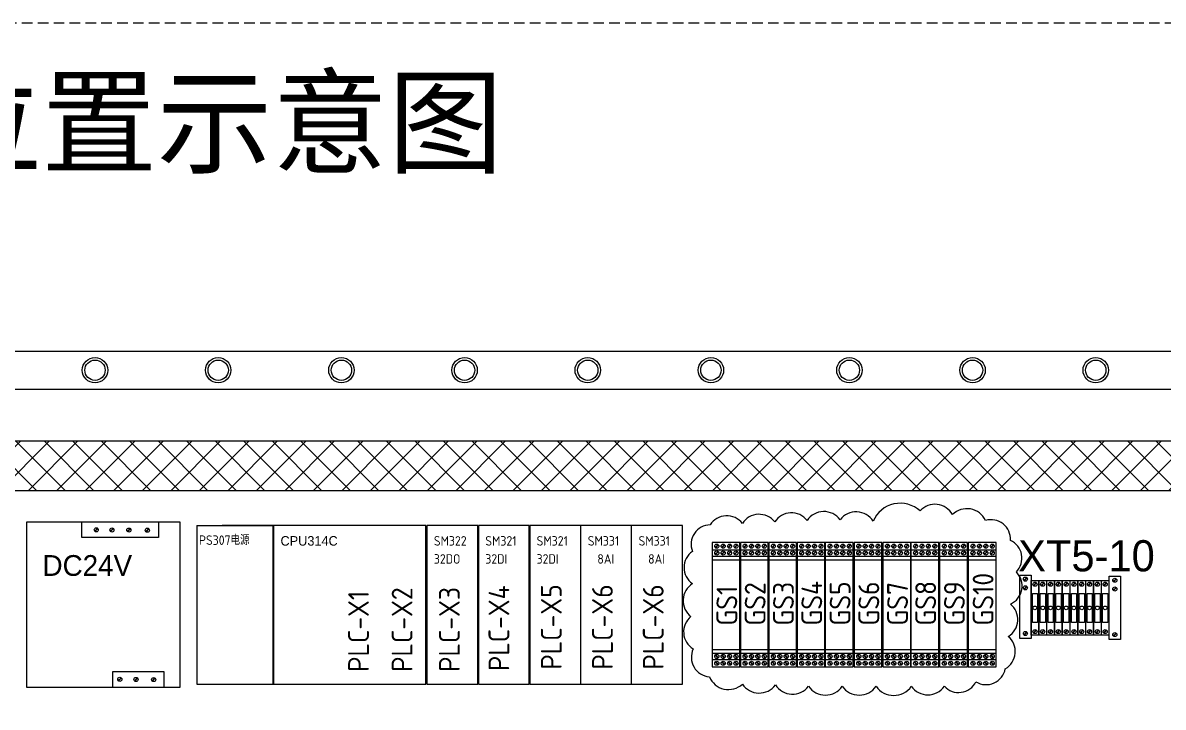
# Model space of a CAD drawing. Header units: millimetres. Extents: x 32626 to 72822, y 60047 to 123188.
# Drawn here: x 38764 to 39302, y 65196 to 65520 of the extents above; entities that cross this region are included whole.
import ezdxf

# ---------------------------------------------------------------- set-up
doc = ezdxf.new("R2010")
doc.units = ezdxf.units.MM
doc.header["$LTSCALE"] = 10
doc.linetypes.add('DASHED', pattern=[0.75, 0.5, -0.25])
doc.layers.get('0').update_dxf_attribs({"lineweight": 18})
doc.layers.add('1轮廓实线层', color=7, linetype='Continuous', lineweight=18)
doc.layers.add('6文字层', color=3, linetype='Continuous', lineweight=18)
doc.styles.add('FS', font='')
doc.styles.get("Standard").update_dxf_attribs({"font": 'isocp.shx', "width": 0.707, "bigfont": 'hztxt.shx'})
doc.styles.add('样式 1', font='SIMYOU.TTF', dxfattribs={"width": 0.75})
doc.styles.get('FS').set_extended_font_data('宋体')

msp = doc.modelspace()

# ---------------------------------------------------------------- hatches: boundary and pattern name
at = {"layer": '1轮廓实线层'}
h = msp.add_hatch(dxfattribs=at)
h.set_pattern_fill('ANSI37', color=256, scale=3, style=0)
h.set_pattern_definition([(45, (7301.284, -2091.581), (-6.7351921, 6.7351921), []), (135, (7301.284, -2091.581), (-6.7351921, -6.7351921), [])])
h.paths.add_polyline_path([(38725.51, 64927.13), (38725.51, 65322.25), (39458.98, 65322.25), (39458.98, 64927.13)])
h.paths.add_polyline_path([(38748.93, 65298.85), (39435.56, 65298.85), (39435.56, 65190.85), (38748.93, 65190.85)], flags=16)
h.paths.add_polyline_path([(38748.91, 65166.85), (39435.58, 65166.85), (39435.58, 65076.85), (38748.91, 65076.85)], flags=16)
h.paths.add_polyline_path([(38748.91, 65052.85), (39435.58, 65052.85), (39435.58, 64951.12), (38748.91, 64951.12)], flags=16)

# ---------------------------------------------------------------- linework, layer by layer
for p, q in [((38678.25, 65364.69), (39506.25, 65364.69)), ((38696.25, 65346.69), (39488.25, 65346.69)), ((38725.51, 65322.25), (39458.98, 65322.25)), ((38748.93, 65298.85), (39435.56, 65298.85)), ((38837.95, 65283.85), (38765.35, 65283.85)), ((38765.35, 65283.85), (38765.35, 65205.85)), ((38797.49, 65279.61), (38798.87, 65280.99)), ((38797.61, 65279.49), (38798.99, 65280.86)), ((38804.88, 65279.55), (38806.26, 65280.93)), ((38805, 65279.43), (38806.38, 65280.8)), ((38812.9, 65279.49), (38814.28, 65280.86)), ((38813.02, 65279.36), (38814.4, 65280.74)), ((38821.62, 65279.42), (38823, 65280.8)), ((38821.74, 65279.3), (38823.12, 65280.68)), ((38837.95, 65205.85), (38837.95, 65283.85)), ((38845.74, 65282.35), (38845.74, 65207.35)), ((38845.74, 65282.35), (38881.74, 65282.35)), ((38881.74, 65282.35), (38857.74, 65282.35)), ((38881.74, 65207.35), (38881.74, 65282.35)), ((38954.02, 65282.35), (38882.02, 65282.35)), ((38882.02, 65282.35), (38882.02, 65207.35)), ((38954.02, 65207.35), (38954.02, 65282.35)), ((38978.47, 65282.35), (38954.47, 65282.35)), ((38954.47, 65282.35), (38954.47, 65207.35)), ((38978.47, 65207.35), (38978.47, 65282.35)), ((39002.8, 65282.35), (38978.8, 65282.35)), ((38978.8, 65282.35), (38978.8, 65207.35)), ((39002.8, 65207.35), (39002.8, 65282.35)), ((39027.02, 65282.35), (39003.02, 65282.35)), ((39003.02, 65282.35), (39003.02, 65207.35)), ((39027.02, 65282.35), (39027.02, 65207.35)), ((39027.19, 65207.35), (39027.19, 65282.35)), ((39051.19, 65282.35), (39027.19, 65282.35)), ((39051.19, 65207.35), (39051.19, 65282.35)), ((39051.19, 65207.35), (39051.19, 65282.35)), ((39075.19, 65282.35), (39051.19, 65282.35)), ((39075.19, 65207.35), (39075.19, 65282.35)), ((38808.61, 65208.94), (38809.98, 65210.32)), ((38808.73, 65208.82), (38810.11, 65210.2)), ((38816.28, 65208.88), (38817.66, 65210.26)), ((38816.4, 65208.76), (38817.78, 65210.14)), ((38824.6, 65208.82), (38825.98, 65210.2)), ((38824.72, 65208.7), (38826.1, 65210.08)), ((38765.35, 65205.85), (38837.95, 65205.85)), ((38845.74, 65207.35), (38881.74, 65207.35)), ((38857.74, 65207.35), (38881.74, 65207.35)), ((38882.02, 65207.35), (38954.02, 65207.35)), ((38954.47, 65207.35), (38978.47, 65207.35)), ((38978.8, 65207.35), (39002.8, 65207.35)), ((39003.02, 65207.35), (39027.02, 65207.35)), ((39027.19, 65207.35), (39051.19, 65207.35)), ((39051.19, 65207.35), (39075.19, 65207.35))]:
    msp.add_line(p, q, dxfattribs=at)
at = {"layer": '1轮廓实线层', "lineweight": 13}
for p, q in [((39102.37, 65274.25), (39089.17, 65274.25)), ((39089.17, 65274.25), (39089.17, 65215.45)), ((39090.65, 65271.89), (39092.03, 65273.27)), ((39090.77, 65271.77), (39092.15, 65273.15)), ((39093.67, 65271.89), (39095.05, 65273.27)), ((39093.79, 65271.77), (39095.17, 65273.15)), ((39096.7, 65271.89), (39098.07, 65273.27)), ((39096.82, 65271.77), (39098.2, 65273.15)), ((39099.72, 65271.89), (39101.1, 65273.27)), ((39099.84, 65271.77), (39101.22, 65273.15)), ((39102.37, 65215.45), (39102.37, 65274.25)), ((39115.75, 65274.25), (39102.55, 65274.25)), ((39102.55, 65274.25), (39102.55, 65215.45)), ((39104.03, 65271.89), (39105.41, 65273.27)), ((39104.15, 65271.77), (39105.53, 65273.15)), ((39107.05, 65271.89), (39108.43, 65273.27)), ((39107.18, 65271.77), (39108.55, 65273.15)), ((39110.08, 65271.89), (39111.46, 65273.27)), ((39110.2, 65271.77), (39111.58, 65273.15)), ((39113.1, 65271.89), (39114.48, 65273.27)), ((39113.22, 65271.77), (39114.6, 65273.15)), ((39115.75, 65215.45), (39115.75, 65274.25)), ((39129.13, 65274.25), (39115.93, 65274.25)), ((39115.93, 65274.25), (39115.93, 65215.45)), ((39117.41, 65271.89), (39118.79, 65273.27)), ((39117.53, 65271.77), (39118.91, 65273.15)), ((39120.44, 65271.89), (39121.81, 65273.27)), ((39120.56, 65271.77), (39121.94, 65273.15)), ((39123.46, 65271.89), (39124.84, 65273.27)), ((39123.58, 65271.77), (39124.96, 65273.15)), ((39126.48, 65271.89), (39127.86, 65273.27)), ((39126.6, 65271.77), (39127.98, 65273.15)), ((39129.13, 65215.45), (39129.13, 65274.25)), ((39142.51, 65274.25), (39129.31, 65274.25)), ((39129.31, 65274.25), (39129.31, 65215.45)), ((39130.8, 65271.89), (39132.17, 65273.27)), ((39130.92, 65271.77), (39132.29, 65273.15)), ((39133.82, 65271.89), (39135.2, 65273.27)), ((39133.94, 65271.77), (39135.32, 65273.15)), ((39136.84, 65271.89), (39138.22, 65273.27)), ((39136.96, 65271.77), (39138.34, 65273.15)), ((39139.86, 65271.89), (39141.24, 65273.27)), ((39139.98, 65271.77), (39141.36, 65273.15)), ((39142.51, 65215.45), (39142.51, 65274.25)), ((39155.89, 65274.25), (39142.69, 65274.25)), ((39142.69, 65274.25), (39142.69, 65215.45)), ((39144.18, 65271.89), (39145.56, 65273.27)), ((39144.3, 65271.77), (39145.68, 65273.15)), ((39147.2, 65271.89), (39148.58, 65273.27)), ((39147.32, 65271.77), (39148.7, 65273.15)), ((39150.22, 65271.89), (39151.6, 65273.27)), ((39150.34, 65271.77), (39151.72, 65273.15)), ((39153.24, 65271.89), (39154.62, 65273.27)), ((39153.36, 65271.77), (39154.74, 65273.15)), ((39155.89, 65215.45), (39155.89, 65274.25)), ((39169.46, 65274.25), (39156.26, 65274.25)), ((39156.26, 65274.25), (39156.26, 65215.45)), ((39157.74, 65271.89), (39159.12, 65273.27)), ((39157.86, 65271.77), (39159.24, 65273.15)), ((39160.76, 65271.89), (39162.14, 65273.27)), ((39160.88, 65271.77), (39162.26, 65273.15)), ((39163.78, 65271.89), (39165.16, 65273.27)), ((39163.9, 65271.77), (39165.28, 65273.15)), ((39166.81, 65271.89), (39168.19, 65273.27)), ((39166.93, 65271.77), (39168.31, 65273.15)), ((39169.46, 65215.45), (39169.46, 65274.25)), ((39183.02, 65274.25), (39169.82, 65274.25)), ((39169.82, 65274.25), (39169.82, 65215.45)), ((39171.3, 65271.89), (39172.68, 65273.27)), ((39171.42, 65271.77), (39172.8, 65273.15)), ((39174.32, 65271.89), (39175.7, 65273.27)), ((39174.45, 65271.77), (39175.82, 65273.15)), ((39177.35, 65271.89), (39178.73, 65273.27)), ((39177.47, 65271.77), (39178.85, 65273.15)), ((39180.37, 65271.89), (39181.75, 65273.27)), ((39180.49, 65271.77), (39181.87, 65273.15)), ((39183.02, 65215.45), (39183.02, 65274.25)), ((39196.32, 65274.25), (39183.12, 65274.25)), ((39183.12, 65274.25), (39183.12, 65215.45)), ((39184.61, 65271.89), (39185.99, 65273.27)), ((39184.73, 65271.77), (39186.11, 65273.15)), ((39187.63, 65271.89), (39189.01, 65273.27)), ((39187.75, 65271.77), (39189.13, 65273.15)), ((39190.65, 65271.89), (39192.03, 65273.27)), ((39190.77, 65271.77), (39192.15, 65273.15)), ((39193.67, 65271.89), (39195.05, 65273.27)), ((39193.8, 65271.77), (39195.17, 65273.15)), ((39196.32, 65215.45), (39196.32, 65274.25)), ((39209.89, 65274.25), (39196.69, 65274.25)), ((39196.69, 65274.25), (39196.69, 65215.45)), ((39198.17, 65271.89), (39199.55, 65273.27)), ((39198.29, 65271.77), (39199.67, 65273.15)), ((39201.19, 65271.89), (39202.57, 65273.27)), ((39201.31, 65271.77), (39202.69, 65273.15)), ((39204.22, 65271.89), (39205.59, 65273.27)), ((39204.34, 65271.77), (39205.71, 65273.15)), ((39207.24, 65271.89), (39208.62, 65273.27)), ((39207.36, 65271.77), (39208.74, 65273.15)), ((39209.89, 65215.45), (39209.89, 65274.25)), ((39223.45, 65274.25), (39210.25, 65274.25)), ((39210.25, 65274.25), (39210.25, 65215.45)), ((39211.73, 65271.89), (39213.11, 65273.27)), ((39211.85, 65271.77), (39213.23, 65273.15)), ((39214.76, 65271.89), (39216.13, 65273.27)), ((39214.88, 65271.77), (39216.26, 65273.15)), ((39217.78, 65271.89), (39219.16, 65273.27)), ((39217.9, 65271.77), (39219.28, 65273.15)), ((39220.8, 65271.89), (39222.18, 65273.27)), ((39220.92, 65271.77), (39222.3, 65273.15)), ((39223.45, 65215.45), (39223.45, 65274.25)), ((39089.17, 65270.75), (39102.37, 65270.75)), ((39089.17, 65267.79), (39102.37, 65267.79)), ((39090.65, 65268.67), (39092.03, 65270.05)), ((39090.77, 65268.55), (39092.15, 65269.93)), ((39093.67, 65268.67), (39095.05, 65270.05)), ((39093.79, 65268.55), (39095.17, 65269.93)), ((39096.7, 65268.67), (39098.07, 65270.05)), ((39096.82, 65268.55), (39098.2, 65269.93)), ((39099.72, 65268.67), (39101.1, 65270.05)), ((39099.84, 65268.55), (39101.22, 65269.93)), ((39102.55, 65270.75), (39115.75, 65270.75)), ((39102.55, 65267.79), (39115.75, 65267.79)), ((39104.03, 65268.67), (39105.41, 65270.05)), ((39104.15, 65268.55), (39105.53, 65269.93)), ((39107.05, 65268.67), (39108.43, 65270.05)), ((39107.18, 65268.55), (39108.55, 65269.93)), ((39110.08, 65268.67), (39111.46, 65270.05)), ((39110.2, 65268.55), (39111.58, 65269.93)), ((39113.1, 65268.67), (39114.48, 65270.05)), ((39113.22, 65268.55), (39114.6, 65269.93)), ((39115.93, 65270.75), (39129.13, 65270.75)), ((39115.93, 65267.79), (39129.13, 65267.79)), ((39117.41, 65268.67), (39118.79, 65270.05)), ((39117.53, 65268.55), (39118.91, 65269.93)), ((39120.44, 65268.67), (39121.81, 65270.05)), ((39120.56, 65268.55), (39121.94, 65269.93)), ((39123.46, 65268.67), (39124.84, 65270.05)), ((39123.58, 65268.55), (39124.96, 65269.93)), ((39126.48, 65268.67), (39127.86, 65270.05)), ((39126.6, 65268.55), (39127.98, 65269.93)), ((39129.31, 65270.75), (39142.51, 65270.75)), ((39129.31, 65267.79), (39142.51, 65267.79)), ((39130.8, 65268.67), (39132.17, 65270.05)), ((39130.92, 65268.55), (39132.29, 65269.93)), ((39133.82, 65268.67), (39135.2, 65270.05)), ((39133.94, 65268.55), (39135.32, 65269.93)), ((39136.84, 65268.67), (39138.22, 65270.05)), ((39136.96, 65268.55), (39138.34, 65269.93)), ((39139.86, 65268.67), (39141.24, 65270.05)), ((39139.98, 65268.55), (39141.36, 65269.93)), ((39142.69, 65270.75), (39155.89, 65270.75)), ((39142.69, 65267.79), (39155.89, 65267.79)), ((39144.18, 65268.67), (39145.56, 65270.05)), ((39144.3, 65268.55), (39145.68, 65269.93)), ((39147.2, 65268.67), (39148.58, 65270.05)), ((39147.32, 65268.55), (39148.7, 65269.93)), ((39150.22, 65268.67), (39151.6, 65270.05)), ((39150.34, 65268.55), (39151.72, 65269.93)), ((39153.24, 65268.67), (39154.62, 65270.05)), ((39153.36, 65268.55), (39154.74, 65269.93)), ((39156.26, 65270.75), (39169.46, 65270.75)), ((39156.26, 65267.79), (39169.46, 65267.79)), ((39157.74, 65268.67), (39159.12, 65270.05)), ((39157.86, 65268.55), (39159.24, 65269.93)), ((39160.76, 65268.67), (39162.14, 65270.05)), ((39160.88, 65268.55), (39162.26, 65269.93)), ((39163.78, 65268.67), (39165.16, 65270.05)), ((39163.9, 65268.55), (39165.28, 65269.93)), ((39166.81, 65268.67), (39168.19, 65270.05)), ((39166.93, 65268.55), (39168.31, 65269.93)), ((39169.82, 65270.75), (39183.02, 65270.75)), ((39169.82, 65267.79), (39183.02, 65267.79)), ((39171.3, 65268.67), (39172.68, 65270.05)), ((39171.42, 65268.55), (39172.8, 65269.93)), ((39174.32, 65268.67), (39175.7, 65270.05)), ((39174.45, 65268.55), (39175.82, 65269.93)), ((39177.35, 65268.67), (39178.73, 65270.05)), ((39177.47, 65268.55), (39178.85, 65269.93)), ((39180.37, 65268.67), (39181.75, 65270.05)), ((39180.49, 65268.55), (39181.87, 65269.93)), ((39183.12, 65270.75), (39196.32, 65270.75)), ((39183.12, 65267.79), (39196.32, 65267.79)), ((39184.61, 65268.67), (39185.99, 65270.05)), ((39184.73, 65268.55), (39186.11, 65269.93)), ((39187.63, 65268.67), (39189.01, 65270.05)), ((39187.75, 65268.55), (39189.13, 65269.93)), ((39190.65, 65268.67), (39192.03, 65270.05)), ((39190.77, 65268.55), (39192.15, 65269.93)), ((39193.67, 65268.67), (39195.05, 65270.05)), ((39193.8, 65268.55), (39195.17, 65269.93)), ((39196.69, 65270.75), (39209.89, 65270.75)), ((39196.69, 65267.79), (39209.89, 65267.79)), ((39198.17, 65268.67), (39199.55, 65270.05)), ((39198.29, 65268.55), (39199.67, 65269.93)), ((39201.19, 65268.67), (39202.57, 65270.05)), ((39201.31, 65268.55), (39202.69, 65269.93)), ((39204.22, 65268.67), (39205.59, 65270.05)), ((39204.34, 65268.55), (39205.71, 65269.93)), ((39207.24, 65268.67), (39208.62, 65270.05)), ((39207.36, 65268.55), (39208.74, 65269.93)), ((39210.25, 65270.75), (39223.45, 65270.75)), ((39210.25, 65267.79), (39223.45, 65267.79)), ((39211.73, 65268.67), (39213.11, 65270.05)), ((39211.85, 65268.55), (39213.23, 65269.93)), ((39214.76, 65268.67), (39216.13, 65270.05)), ((39214.88, 65268.55), (39216.26, 65269.93)), ((39217.78, 65268.67), (39219.16, 65270.05)), ((39217.9, 65268.55), (39219.28, 65269.93)), ((39220.8, 65268.67), (39222.18, 65270.05)), ((39220.92, 65268.55), (39222.3, 65269.93)), ((39089.17, 65266.06), (39102.37, 65266.06)), ((39102.55, 65266.06), (39115.75, 65266.06)), ((39115.93, 65266.06), (39129.13, 65266.06)), ((39129.31, 65266.06), (39142.51, 65266.06)), ((39142.69, 65266.06), (39155.89, 65266.06)), ((39156.26, 65266.06), (39169.46, 65266.06)), ((39169.82, 65266.06), (39183.02, 65266.06)), ((39183.12, 65266.06), (39196.32, 65266.06)), ((39196.69, 65266.06), (39209.89, 65266.06)), ((39210.25, 65266.06), (39223.45, 65266.06)), ((39234.52, 65258.87), (39239.92, 65258.87)), ((39234.52, 65228.87), (39234.52, 65258.87)), ((39236.47, 65256.31), (39237.85, 65257.69)), ((39236.59, 65256.19), (39237.97, 65257.56)), ((39239.92, 65258.87), (39239.92, 65228.87)), ((39276.78, 65258.33), (39282.18, 65258.33)), ((39276.78, 65228.33), (39276.78, 65258.33)), ((39278.73, 65255.77), (39280.11, 65257.15)), ((39278.85, 65255.65), (39280.23, 65257.03)), ((39282.18, 65258.33), (39282.18, 65228.33)), ((39236.47, 65252.18), (39237.85, 65253.56)), ((39236.59, 65252.06), (39237.97, 65253.44)), ((39239.92, 65256.23), (39243.52, 65256.23)), ((39239.92, 65230.43), (39239.92, 65256.23)), ((39240.97, 65253.89), (39242.35, 65255.27)), ((39241.09, 65253.77), (39242.47, 65255.15)), ((39243.52, 65256.23), (39243.52, 65230.43)), ((39243.6, 65256.23), (39247.2, 65256.23)), ((39243.6, 65230.43), (39243.6, 65256.23)), ((39244.65, 65253.89), (39246.03, 65255.27)), ((39244.77, 65253.77), (39246.15, 65255.15)), ((39247.2, 65256.23), (39247.2, 65230.43)), ((39247.29, 65256.23), (39250.89, 65256.23)), ((39247.29, 65230.43), (39247.29, 65256.23)), ((39248.34, 65253.89), (39249.72, 65255.27)), ((39248.46, 65253.77), (39249.84, 65255.15)), ((39250.89, 65256.23), (39250.89, 65230.43)), ((39250.98, 65256.23), (39254.58, 65256.23)), ((39250.98, 65230.43), (39250.98, 65256.23)), ((39252.03, 65253.89), (39253.4, 65255.27)), ((39252.15, 65253.77), (39253.53, 65255.15)), ((39254.58, 65256.23), (39254.58, 65230.43)), ((39254.66, 65256.23), (39258.26, 65256.23)), ((39254.66, 65230.43), (39254.66, 65256.23)), ((39255.71, 65253.89), (39257.09, 65255.27)), ((39255.83, 65253.77), (39257.21, 65255.15)), ((39258.26, 65256.23), (39258.26, 65230.43)), ((39258.35, 65256.23), (39261.95, 65256.23)), ((39258.35, 65230.43), (39258.35, 65256.23)), ((39259.4, 65253.89), (39260.78, 65255.27)), ((39259.52, 65253.77), (39260.9, 65255.15)), ((39261.95, 65256.23), (39261.95, 65230.43)), ((39262.03, 65256.23), (39265.63, 65256.23)), ((39262.03, 65230.43), (39262.03, 65256.23)), ((39263.08, 65253.89), (39264.46, 65255.27)), ((39263.21, 65253.77), (39264.58, 65255.15)), ((39265.63, 65256.23), (39265.63, 65230.43)), ((39265.72, 65256.23), (39269.32, 65256.23)), ((39265.72, 65230.43), (39265.72, 65256.23)), ((39266.77, 65253.89), (39268.15, 65255.27)), ((39266.89, 65253.77), (39268.27, 65255.15)), ((39269.32, 65256.23), (39269.32, 65230.43)), ((39269.41, 65256.23), (39273.01, 65256.23)), ((39269.41, 65230.43), (39269.41, 65256.23)), ((39270.46, 65253.89), (39271.84, 65255.27)), ((39270.58, 65253.77), (39271.96, 65255.15)), ((39273.01, 65256.23), (39273.01, 65230.43)), ((39273.09, 65256.23), (39276.69, 65256.23)), ((39273.09, 65230.43), (39273.09, 65256.23)), ((39274.14, 65253.89), (39275.52, 65255.27)), ((39274.26, 65253.77), (39275.64, 65255.15)), ((39276.69, 65256.23), (39276.69, 65230.43)), ((39276.78, 65230.43), (39276.78, 65256.23)), ((39278.73, 65251.64), (39280.11, 65253.02)), ((39278.85, 65251.52), (39280.23, 65252.9)), ((39236.47, 65230.62), (39237.85, 65231.99)), ((39236.59, 65230.49), (39237.97, 65231.87)), ((39243.52, 65230.43), (39239.92, 65230.43)), ((39240.97, 65231.51), (39242.35, 65232.89)), ((39241.09, 65231.39), (39242.47, 65232.77)), ((39247.2, 65230.43), (39243.6, 65230.43)), ((39244.65, 65231.51), (39246.03, 65232.89)), ((39244.77, 65231.39), (39246.15, 65232.77)), ((39250.89, 65230.43), (39247.29, 65230.43)), ((39248.34, 65231.51), (39249.72, 65232.89)), ((39248.46, 65231.39), (39249.84, 65232.77)), ((39254.58, 65230.43), (39250.98, 65230.43)), ((39252.03, 65231.51), (39253.4, 65232.89)), ((39252.15, 65231.39), (39253.53, 65232.77)), ((39258.26, 65230.43), (39254.66, 65230.43)), ((39255.71, 65231.51), (39257.09, 65232.89)), ((39255.83, 65231.39), (39257.21, 65232.77)), ((39261.95, 65230.43), (39258.35, 65230.43)), ((39259.4, 65231.51), (39260.78, 65232.89)), ((39259.52, 65231.39), (39260.9, 65232.77)), ((39265.63, 65230.43), (39262.03, 65230.43)), ((39263.08, 65231.51), (39264.46, 65232.89)), ((39263.21, 65231.39), (39264.58, 65232.77)), ((39269.32, 65230.43), (39265.72, 65230.43)), ((39266.77, 65231.51), (39268.15, 65232.89)), ((39266.89, 65231.39), (39268.27, 65232.77)), ((39273.01, 65230.43), (39269.41, 65230.43)), ((39270.46, 65231.51), (39271.84, 65232.89)), ((39270.58, 65231.39), (39271.96, 65232.77)), ((39276.69, 65230.43), (39273.09, 65230.43)), ((39274.14, 65231.51), (39275.52, 65232.89)), ((39274.26, 65231.39), (39275.64, 65232.77)), ((39278.73, 65230.08), (39280.11, 65231.46)), ((39278.85, 65229.96), (39280.23, 65231.33)), ((39239.92, 65228.87), (39234.52, 65228.87)), ((39282.18, 65228.33), (39276.78, 65228.33)), ((39089.17, 65223.63), (39102.37, 65223.63)), ((39089.17, 65221.9), (39102.37, 65221.9)), ((39090.65, 65221.02), (39092.03, 65219.64)), ((39090.77, 65221.14), (39092.15, 65219.76)), ((39093.67, 65221.02), (39095.05, 65219.64)), ((39093.79, 65221.14), (39095.17, 65219.76)), ((39096.7, 65221.02), (39098.07, 65219.64)), ((39096.82, 65221.14), (39098.2, 65219.76)), ((39099.72, 65221.02), (39101.1, 65219.64)), ((39099.84, 65221.14), (39101.22, 65219.76)), ((39102.55, 65223.63), (39115.75, 65223.63)), ((39102.55, 65221.9), (39115.75, 65221.9)), ((39104.03, 65221.02), (39105.41, 65219.64)), ((39104.15, 65221.14), (39105.53, 65219.76)), ((39107.05, 65221.02), (39108.43, 65219.64)), ((39107.18, 65221.14), (39108.55, 65219.76)), ((39110.08, 65221.02), (39111.46, 65219.64)), ((39110.2, 65221.14), (39111.58, 65219.76)), ((39113.1, 65221.02), (39114.48, 65219.64)), ((39113.22, 65221.14), (39114.6, 65219.76)), ((39115.93, 65223.63), (39129.13, 65223.63)), ((39115.93, 65221.9), (39129.13, 65221.9)), ((39117.41, 65221.02), (39118.79, 65219.64)), ((39117.53, 65221.14), (39118.91, 65219.76)), ((39120.44, 65221.02), (39121.81, 65219.64)), ((39120.56, 65221.14), (39121.94, 65219.76)), ((39123.46, 65221.02), (39124.84, 65219.64)), ((39123.58, 65221.14), (39124.96, 65219.76)), ((39126.48, 65221.02), (39127.86, 65219.64)), ((39126.6, 65221.14), (39127.98, 65219.76)), ((39129.31, 65223.63), (39142.51, 65223.63)), ((39129.31, 65221.9), (39142.51, 65221.9)), ((39130.8, 65221.02), (39132.17, 65219.64)), ((39130.92, 65221.14), (39132.29, 65219.76)), ((39133.82, 65221.02), (39135.2, 65219.64)), ((39133.94, 65221.14), (39135.32, 65219.76)), ((39136.84, 65221.02), (39138.22, 65219.64)), ((39136.96, 65221.14), (39138.34, 65219.76)), ((39139.86, 65221.02), (39141.24, 65219.64)), ((39139.98, 65221.14), (39141.36, 65219.76)), ((39142.69, 65223.63), (39155.89, 65223.63)), ((39142.69, 65221.9), (39155.89, 65221.9)), ((39144.18, 65221.02), (39145.56, 65219.64)), ((39144.3, 65221.14), (39145.68, 65219.76)), ((39147.2, 65221.02), (39148.58, 65219.64)), ((39147.32, 65221.14), (39148.7, 65219.76)), ((39150.22, 65221.02), (39151.6, 65219.64)), ((39150.34, 65221.14), (39151.72, 65219.76)), ((39153.24, 65221.02), (39154.62, 65219.64)), ((39153.36, 65221.14), (39154.74, 65219.76)), ((39156.26, 65223.63), (39169.46, 65223.63)), ((39156.26, 65221.9), (39169.46, 65221.9)), ((39157.74, 65221.02), (39159.12, 65219.64)), ((39157.86, 65221.14), (39159.24, 65219.76)), ((39160.76, 65221.02), (39162.14, 65219.64)), ((39160.88, 65221.14), (39162.26, 65219.76)), ((39163.78, 65221.02), (39165.16, 65219.64)), ((39163.9, 65221.14), (39165.28, 65219.76)), ((39166.81, 65221.02), (39168.19, 65219.64)), ((39166.93, 65221.14), (39168.31, 65219.76)), ((39169.82, 65223.63), (39183.02, 65223.63)), ((39169.82, 65221.9), (39183.02, 65221.9)), ((39171.3, 65221.02), (39172.68, 65219.64)), ((39171.42, 65221.14), (39172.8, 65219.76)), ((39174.32, 65221.02), (39175.7, 65219.64)), ((39174.45, 65221.14), (39175.82, 65219.76)), ((39177.35, 65221.02), (39178.73, 65219.64)), ((39177.47, 65221.14), (39178.85, 65219.76)), ((39180.37, 65221.02), (39181.75, 65219.64)), ((39180.49, 65221.14), (39181.87, 65219.76)), ((39183.12, 65223.63), (39196.32, 65223.63)), ((39183.12, 65221.9), (39196.32, 65221.9)), ((39184.61, 65221.02), (39185.99, 65219.64)), ((39184.73, 65221.14), (39186.11, 65219.76)), ((39187.63, 65221.02), (39189.01, 65219.64)), ((39187.75, 65221.14), (39189.13, 65219.76)), ((39190.65, 65221.02), (39192.03, 65219.64)), ((39190.77, 65221.14), (39192.15, 65219.76)), ((39193.67, 65221.02), (39195.05, 65219.64)), ((39193.8, 65221.14), (39195.17, 65219.76)), ((39196.69, 65223.63), (39209.89, 65223.63)), ((39196.69, 65221.9), (39209.89, 65221.9)), ((39198.17, 65221.02), (39199.55, 65219.64)), ((39198.29, 65221.14), (39199.67, 65219.76)), ((39201.19, 65221.02), (39202.57, 65219.64)), ((39201.31, 65221.14), (39202.69, 65219.76)), ((39204.22, 65221.02), (39205.59, 65219.64)), ((39204.34, 65221.14), (39205.71, 65219.76)), ((39207.24, 65221.02), (39208.62, 65219.64)), ((39207.36, 65221.14), (39208.74, 65219.76)), ((39210.25, 65223.63), (39223.45, 65223.63)), ((39210.25, 65221.9), (39223.45, 65221.9)), ((39211.73, 65221.02), (39213.11, 65219.64)), ((39211.85, 65221.14), (39213.23, 65219.76)), ((39214.76, 65221.02), (39216.13, 65219.64)), ((39214.88, 65221.14), (39216.26, 65219.76)), ((39217.78, 65221.02), (39219.16, 65219.64)), ((39217.9, 65221.14), (39219.28, 65219.76)), ((39220.8, 65221.02), (39222.18, 65219.64)), ((39220.92, 65221.14), (39222.3, 65219.76)), ((39089.17, 65218.94), (39102.37, 65218.94)), ((39089.17, 65215.45), (39102.37, 65215.45)), ((39090.65, 65217.8), (39092.03, 65216.42)), ((39090.77, 65217.92), (39092.15, 65216.54)), ((39093.67, 65217.8), (39095.05, 65216.42)), ((39093.79, 65217.92), (39095.17, 65216.54)), ((39096.7, 65217.8), (39098.07, 65216.42)), ((39096.82, 65217.92), (39098.2, 65216.54)), ((39099.72, 65217.8), (39101.1, 65216.42)), ((39099.84, 65217.92), (39101.22, 65216.54)), ((39102.55, 65218.94), (39115.75, 65218.94)), ((39102.55, 65215.45), (39115.75, 65215.45)), ((39104.03, 65217.8), (39105.41, 65216.42)), ((39104.15, 65217.92), (39105.53, 65216.54)), ((39107.05, 65217.8), (39108.43, 65216.42)), ((39107.18, 65217.92), (39108.55, 65216.54)), ((39110.08, 65217.8), (39111.46, 65216.42)), ((39110.2, 65217.92), (39111.58, 65216.54)), ((39113.1, 65217.8), (39114.48, 65216.42)), ((39113.22, 65217.92), (39114.6, 65216.54)), ((39115.93, 65218.94), (39129.13, 65218.94)), ((39115.93, 65215.45), (39129.13, 65215.45)), ((39117.41, 65217.8), (39118.79, 65216.42)), ((39117.53, 65217.92), (39118.91, 65216.54)), ((39120.44, 65217.8), (39121.81, 65216.42)), ((39120.56, 65217.92), (39121.94, 65216.54)), ((39123.46, 65217.8), (39124.84, 65216.42)), ((39123.58, 65217.92), (39124.96, 65216.54)), ((39126.48, 65217.8), (39127.86, 65216.42)), ((39126.6, 65217.92), (39127.98, 65216.54)), ((39129.31, 65218.94), (39142.51, 65218.94)), ((39129.31, 65215.45), (39142.51, 65215.45)), ((39130.8, 65217.8), (39132.17, 65216.42)), ((39130.92, 65217.92), (39132.29, 65216.54)), ((39133.82, 65217.8), (39135.2, 65216.42)), ((39133.94, 65217.92), (39135.32, 65216.54)), ((39136.84, 65217.8), (39138.22, 65216.42)), ((39136.96, 65217.92), (39138.34, 65216.54)), ((39139.86, 65217.8), (39141.24, 65216.42)), ((39139.98, 65217.92), (39141.36, 65216.54)), ((39142.69, 65218.94), (39155.89, 65218.94)), ((39142.69, 65215.45), (39155.89, 65215.45)), ((39144.18, 65217.8), (39145.56, 65216.42)), ((39144.3, 65217.92), (39145.68, 65216.54)), ((39147.2, 65217.8), (39148.58, 65216.42)), ((39147.32, 65217.92), (39148.7, 65216.54)), ((39150.22, 65217.8), (39151.6, 65216.42)), ((39150.34, 65217.92), (39151.72, 65216.54)), ((39153.24, 65217.8), (39154.62, 65216.42)), ((39153.36, 65217.92), (39154.74, 65216.54)), ((39156.26, 65218.94), (39169.46, 65218.94)), ((39156.26, 65215.45), (39169.46, 65215.45)), ((39157.74, 65217.8), (39159.12, 65216.42)), ((39157.86, 65217.92), (39159.24, 65216.54)), ((39160.76, 65217.8), (39162.14, 65216.42)), ((39160.88, 65217.92), (39162.26, 65216.54)), ((39163.78, 65217.8), (39165.16, 65216.42)), ((39163.9, 65217.92), (39165.28, 65216.54)), ((39166.81, 65217.8), (39168.19, 65216.42)), ((39166.93, 65217.92), (39168.31, 65216.54)), ((39169.82, 65218.94), (39183.02, 65218.94)), ((39169.82, 65215.45), (39183.02, 65215.45)), ((39171.3, 65217.8), (39172.68, 65216.42)), ((39171.42, 65217.92), (39172.8, 65216.54)), ((39174.32, 65217.8), (39175.7, 65216.42)), ((39174.45, 65217.92), (39175.82, 65216.54)), ((39177.35, 65217.8), (39178.73, 65216.42)), ((39177.47, 65217.92), (39178.85, 65216.54)), ((39180.37, 65217.8), (39181.75, 65216.42)), ((39180.49, 65217.92), (39181.87, 65216.54)), ((39183.12, 65218.94), (39196.32, 65218.94)), ((39183.12, 65215.45), (39196.32, 65215.45)), ((39184.61, 65217.8), (39185.99, 65216.42)), ((39184.73, 65217.92), (39186.11, 65216.54)), ((39187.63, 65217.8), (39189.01, 65216.42)), ((39187.75, 65217.92), (39189.13, 65216.54)), ((39190.65, 65217.8), (39192.03, 65216.42)), ((39190.77, 65217.92), (39192.15, 65216.54)), ((39193.67, 65217.8), (39195.05, 65216.42)), ((39193.8, 65217.92), (39195.17, 65216.54)), ((39196.69, 65218.94), (39209.89, 65218.94)), ((39196.69, 65215.45), (39209.89, 65215.45)), ((39198.17, 65217.8), (39199.55, 65216.42)), ((39198.29, 65217.92), (39199.67, 65216.54)), ((39201.19, 65217.8), (39202.57, 65216.42)), ((39201.31, 65217.92), (39202.69, 65216.54)), ((39204.22, 65217.8), (39205.59, 65216.42)), ((39204.34, 65217.92), (39205.71, 65216.54)), ((39207.24, 65217.8), (39208.62, 65216.42)), ((39207.36, 65217.92), (39208.74, 65216.54)), ((39210.25, 65218.94), (39223.45, 65218.94)), ((39210.25, 65215.45), (39223.45, 65215.45)), ((39211.73, 65217.8), (39213.11, 65216.42)), ((39211.85, 65217.92), (39213.23, 65216.54)), ((39214.76, 65217.8), (39216.13, 65216.42)), ((39214.88, 65217.92), (39216.26, 65216.54)), ((39217.78, 65217.8), (39219.16, 65216.42)), ((39217.9, 65217.92), (39219.28, 65216.54)), ((39220.8, 65217.8), (39222.18, 65216.42)), ((39220.92, 65217.92), (39222.3, 65216.54))]:
    msp.add_line(p, q, dxfattribs=at)
at = {"layer": '1轮廓实线层', "linetype": 'DASHED'}
msp.add_lwpolyline([(38500.62, 65519.91), (39623.75, 65519.91), (39623.75, 64480.54), (38500.62, 64480.54)], close=True, dxfattribs=at)
at = {"layer": '1轮廓实线层', "color": 1}
msp.add_lwpolyline([(39165.27, 65284.29, 0.520567), (39149.66, 65284.98, 0.520567), (39149.66, 65284.98, 0.520567), (39134.04, 65284.64, 0.520567), (39134.04, 65284.64, 0.520567), (39118.77, 65283.94, 0.520567), (39118.77, 65283.94, 0.520567), (39103.51, 65283.25, 0.520567), (39103.51, 65283.25, 0.520567), (39088.24, 65282.56, 0.520567), (39088.24, 65282.56, 0.520567), (39079.91, 65270.07, 0.520567), (39079.91, 65270.07, 0.520567), (39079.91, 65254.82, 0.520567), (39079.91, 65254.82, 0.520567), (39079.21, 65239.21, 0.520567), (39079.21, 65239.21, 0.520567), (39080.26, 65223.95, 0.520567), (39080.26, 65223.95, 0.520567), (39087.89, 65210.78, 0.520567), (39087.89, 65210.78, 0.520567), (39103.51, 65207.31, 0.520567), (39103.51, 65207.31, 0.520567), (39119.12, 65206.96, 0.520567), (39119.12, 65206.96, 0.520567), (39134.74, 65206.27, 0.520567), (39134.74, 65206.27, 0.520567), (39150.7, 65206.27, 0.520567), (39150.7, 65206.27, 0.520567), (39166.66, 65206.27, 0.520567), (39166.66, 65206.27, 0.520567), (39183.32, 65206.27, 0.520567), (39183.32, 65206.27, 0.520567), (39198.93, 65206.27, 0.520567), (39198.93, 65206.27, 0.520567), (39213.85, 65208.35, 0.520567), (39213.85, 65208.35, 0.520567), (39227.73, 65214.59, 0.520567), (39227.73, 65214.59, 0.520567), (39229.12, 65229.85, 0.520567), (39229.12, 65229.85, 0.520567), (39230.16, 65245.11, 0.520567), (39230.16, 65245.11, 0.520567), (39232.94, 65260.36, 0.520567), (39232.94, 65260.36, 0.520567), (39230.16, 65275.27, 0.520567), (39230.16, 65275.27, 0.520567), (39218.36, 65284.64, 0.520567), (39218.36, 65284.64, 0.520567), (39202.75, 65287.41, 0.520567), (39202.75, 65287.41, 0.520567), (39187.48, 65289.14, 0.520567), (39187.48, 65289.14, 0.520567)], format="xyb", close=True, dxfattribs=at)
at = {"layer": '1轮廓实线层'}
for points in [[(38827.65, 65283.85), (38827.65, 65276.63), (38791.48, 65276.63), (38791.48, 65283.85)], [(38806.08, 65205.85), (38806.08, 65213.29), (38830.24, 65213.29), (38830.24, 65205.85)]]:
    msp.add_lwpolyline(points, dxfattribs=at)
at = {"layer": '1轮廓实线层', "lineweight": 13}
for points in [[(39240.54, 65250.13), (39242.99, 65250.13), (39242.99, 65236.47), (39240.54, 65236.47)], [(39244.22, 65250.13), (39246.67, 65250.13), (39246.67, 65236.47), (39244.22, 65236.47)], [(39247.91, 65250.13), (39250.36, 65250.13), (39250.36, 65236.47), (39247.91, 65236.47)], [(39251.6, 65250.13), (39254.04, 65250.13), (39254.04, 65236.47), (39251.6, 65236.47)], [(39255.28, 65250.13), (39257.73, 65250.13), (39257.73, 65236.47), (39255.28, 65236.47)], [(39258.97, 65250.13), (39261.42, 65250.13), (39261.42, 65236.47), (39258.97, 65236.47)], [(39262.65, 65250.13), (39265.1, 65250.13), (39265.1, 65236.47), (39262.65, 65236.47)], [(39266.34, 65250.13), (39268.79, 65250.13), (39268.79, 65236.47), (39266.34, 65236.47)], [(39270.03, 65250.13), (39272.48, 65250.13), (39272.48, 65236.47), (39270.03, 65236.47)], [(39273.71, 65250.13), (39276.16, 65250.13), (39276.16, 65236.47), (39273.71, 65236.47)]]:
    msp.add_lwpolyline(points, close=True, dxfattribs=at)
at = {"layer": '1轮廓实线层'}
for centre, radius in [((38797.65, 65355.69), 6), ((38797.65, 65355.69), 4.8), ((38855.85, 65355.69), 6), ((38855.85, 65355.69), 4.8), ((38914.05, 65355.69), 6), ((38914.05, 65355.69), 4.8), ((38972.25, 65355.69), 6), ((38972.25, 65355.69), 4.8), ((39030.45, 65355.69), 6), ((39030.45, 65355.69), 4.8), ((39088.65, 65355.69), 6), ((39088.65, 65355.69), 4.8), ((39154.05, 65355.69), 6), ((39154.05, 65355.69), 4.8), ((39212.25, 65355.69), 6), ((39212.25, 65355.69), 4.8), ((39270.45, 65355.69), 6), ((39270.45, 65355.69), 4.8), ((38798.24, 65280.24), 0.975), ((38805.63, 65280.18), 0.975), ((38813.65, 65280.11), 0.975), ((38822.37, 65280.05), 0.975), ((38809.35, 65209.57), 0.975), ((38817.03, 65209.51), 0.975), ((38825.35, 65209.45), 0.975)]:
    msp.add_circle(centre, radius, dxfattribs=at)
at = {"layer": '1轮廓实线层', "lineweight": 13}
for centre, radius in [((39091.4, 65272.52), 0.975), ((39094.42, 65272.52), 0.975), ((39097.45, 65272.52), 0.975), ((39100.47, 65272.52), 0.975), ((39104.78, 65272.52), 0.975), ((39107.8, 65272.52), 0.975), ((39110.83, 65272.52), 0.975), ((39113.85, 65272.52), 0.975), ((39118.16, 65272.52), 0.975), ((39121.19, 65272.52), 0.975), ((39124.21, 65272.52), 0.975), ((39127.23, 65272.52), 0.975), ((39131.54, 65272.52), 0.975), ((39134.57, 65272.52), 0.975), ((39137.59, 65272.52), 0.975), ((39140.61, 65272.52), 0.975), ((39144.93, 65272.52), 0.975), ((39147.95, 65272.52), 0.975), ((39150.97, 65272.52), 0.975), ((39153.99, 65272.52), 0.975), ((39158.49, 65272.52), 0.975), ((39161.51, 65272.52), 0.975), ((39164.53, 65272.52), 0.975), ((39167.56, 65272.52), 0.975), ((39172.05, 65272.52), 0.975), ((39175.07, 65272.52), 0.975), ((39178.1, 65272.52), 0.975), ((39181.12, 65272.52), 0.975), ((39185.36, 65272.52), 0.975), ((39188.38, 65272.52), 0.975), ((39191.4, 65272.52), 0.975), ((39194.42, 65272.52), 0.975), ((39198.92, 65272.52), 0.975), ((39201.94, 65272.52), 0.975), ((39204.96, 65272.52), 0.975), ((39207.99, 65272.52), 0.975), ((39212.48, 65272.52), 0.975), ((39215.51, 65272.52), 0.975), ((39218.53, 65272.52), 0.975), ((39221.55, 65272.52), 0.975), ((39091.4, 65269.3), 0.975), ((39094.42, 65269.3), 0.975), ((39097.45, 65269.3), 0.975), ((39100.47, 65269.3), 0.975), ((39104.78, 65269.3), 0.975), ((39107.8, 65269.3), 0.975), ((39110.83, 65269.3), 0.975), ((39113.85, 65269.3), 0.975), ((39118.16, 65269.3), 0.975), ((39121.19, 65269.3), 0.975), ((39124.21, 65269.3), 0.975), ((39127.23, 65269.3), 0.975), ((39131.54, 65269.3), 0.975), ((39134.57, 65269.3), 0.975), ((39137.59, 65269.3), 0.975), ((39140.61, 65269.3), 0.975), ((39144.93, 65269.3), 0.975), ((39147.95, 65269.3), 0.975), ((39150.97, 65269.3), 0.975), ((39153.99, 65269.3), 0.975), ((39158.49, 65269.3), 0.975), ((39161.51, 65269.3), 0.975), ((39164.53, 65269.3), 0.975), ((39167.56, 65269.3), 0.975), ((39172.05, 65269.3), 0.975), ((39175.07, 65269.3), 0.975), ((39178.1, 65269.3), 0.975), ((39181.12, 65269.3), 0.975), ((39185.36, 65269.3), 0.975), ((39188.38, 65269.3), 0.975), ((39191.4, 65269.3), 0.975), ((39194.42, 65269.3), 0.975), ((39198.92, 65269.3), 0.975), ((39201.94, 65269.3), 0.975), ((39204.96, 65269.3), 0.975), ((39207.99, 65269.3), 0.975), ((39212.48, 65269.3), 0.975), ((39215.51, 65269.3), 0.975), ((39218.53, 65269.3), 0.975), ((39221.55, 65269.3), 0.975), ((39237.22, 65256.94), 0.975), ((39279.48, 65256.4), 0.975), ((39237.22, 65252.81), 0.975), ((39241.72, 65254.52), 0.975), ((39245.4, 65254.52), 0.975), ((39249.09, 65254.52), 0.975), ((39252.78, 65254.52), 0.975), ((39256.46, 65254.52), 0.975), ((39260.15, 65254.52), 0.975), ((39263.83, 65254.52), 0.975), ((39267.52, 65254.52), 0.975), ((39271.21, 65254.52), 0.975), ((39274.89, 65254.52), 0.975), ((39279.48, 65252.27), 0.975), ((39241.72, 65243.33), 0.881), ((39245.4, 65243.33), 0.881), ((39249.09, 65243.33), 0.881), ((39252.78, 65243.33), 0.881), ((39256.46, 65243.33), 0.881), ((39260.15, 65243.33), 0.881), ((39263.83, 65243.33), 0.881), ((39267.52, 65243.33), 0.881), ((39271.21, 65243.33), 0.881), ((39274.89, 65243.33), 0.881), ((39237.22, 65231.24), 0.975), ((39241.72, 65232.14), 0.975), ((39245.4, 65232.14), 0.975), ((39249.09, 65232.14), 0.975), ((39252.78, 65232.14), 0.975), ((39256.46, 65232.14), 0.975), ((39260.15, 65232.14), 0.975), ((39263.83, 65232.14), 0.975), ((39267.52, 65232.14), 0.975), ((39271.21, 65232.14), 0.975), ((39274.89, 65232.14), 0.975), ((39279.48, 65230.71), 0.975), ((39091.4, 65220.39), 0.975), ((39094.42, 65220.39), 0.975), ((39097.45, 65220.39), 0.975), ((39100.47, 65220.39), 0.975), ((39104.78, 65220.39), 0.975), ((39107.8, 65220.39), 0.975), ((39110.83, 65220.39), 0.975), ((39113.85, 65220.39), 0.975), ((39118.16, 65220.39), 0.975), ((39121.19, 65220.39), 0.975), ((39124.21, 65220.39), 0.975), ((39127.23, 65220.39), 0.975), ((39131.54, 65220.39), 0.975), ((39134.57, 65220.39), 0.975), ((39137.59, 65220.39), 0.975), ((39140.61, 65220.39), 0.975), ((39144.93, 65220.39), 0.975), ((39147.95, 65220.39), 0.975), ((39150.97, 65220.39), 0.975), ((39153.99, 65220.39), 0.975), ((39158.49, 65220.39), 0.975), ((39161.51, 65220.39), 0.975), ((39164.53, 65220.39), 0.975), ((39167.56, 65220.39), 0.975), ((39172.05, 65220.39), 0.975), ((39175.07, 65220.39), 0.975), ((39178.1, 65220.39), 0.975), ((39181.12, 65220.39), 0.975), ((39185.36, 65220.39), 0.975), ((39188.38, 65220.39), 0.975), ((39191.4, 65220.39), 0.975), ((39194.42, 65220.39), 0.975), ((39198.92, 65220.39), 0.975), ((39201.94, 65220.39), 0.975), ((39204.96, 65220.39), 0.975), ((39207.99, 65220.39), 0.975), ((39212.48, 65220.39), 0.975), ((39215.51, 65220.39), 0.975), ((39218.53, 65220.39), 0.975), ((39221.55, 65220.39), 0.975), ((39091.4, 65217.17), 0.975), ((39094.42, 65217.17), 0.975), ((39097.45, 65217.17), 0.975), ((39100.47, 65217.17), 0.975), ((39104.78, 65217.17), 0.975), ((39107.8, 65217.17), 0.975), ((39110.83, 65217.17), 0.975), ((39113.85, 65217.17), 0.975), ((39118.16, 65217.17), 0.975), ((39121.19, 65217.17), 0.975), ((39124.21, 65217.17), 0.975), ((39127.23, 65217.17), 0.975), ((39131.54, 65217.17), 0.975), ((39134.57, 65217.17), 0.975), ((39137.59, 65217.17), 0.975), ((39140.61, 65217.17), 0.975), ((39144.93, 65217.17), 0.975), ((39147.95, 65217.17), 0.975), ((39150.97, 65217.17), 0.975), ((39153.99, 65217.17), 0.975), ((39158.49, 65217.17), 0.975), ((39161.51, 65217.17), 0.975), ((39164.53, 65217.17), 0.975), ((39167.56, 65217.17), 0.975), ((39172.05, 65217.17), 0.975), ((39175.07, 65217.17), 0.975), ((39178.1, 65217.17), 0.975), ((39181.12, 65217.17), 0.975), ((39185.36, 65217.17), 0.975), ((39188.38, 65217.17), 0.975), ((39191.4, 65217.17), 0.975), ((39194.42, 65217.17), 0.975), ((39198.92, 65217.17), 0.975), ((39201.94, 65217.17), 0.975), ((39204.96, 65217.17), 0.975), ((39207.99, 65217.17), 0.975), ((39212.48, 65217.17), 0.975), ((39215.51, 65217.17), 0.975), ((39218.53, 65217.17), 0.975), ((39221.55, 65217.17), 0.975)]:
    msp.add_circle(centre, radius, dxfattribs=at)

# ---------------------------------------------------------------- texts
at = {"color": 3, "style": 'FS'}
msp.add_text('说明：位置示意图', height=40, dxfattribs=at).set_placement((38554.08, 65452.92))
at = {"layer": '1轮廓实线层'}
for s, p in [('PS307电源', (38846.74, 65273.11)), ('SM322', (38957.73, 65272.77)), ('SM321', (38982.05, 65272.77)), ('SM321', (39006.28, 65272.77)), ('SM331', (39030.45, 65272.77)), ('SM331', (39054.45, 65272.77)), ('32DO', (38957.73, 65264.23)), ('32DI', (38982.05, 65264.23)), ('32DI', (39006.28, 65264.23)), ('8AI', (39034.98, 65264.23)), ('8AI', (39058.98, 65264.23))]:
    msp.add_text(s, height=4.493, dxfattribs=at).set_placement(p)
at = {"layer": '1轮廓实线层', "style": '样式 1'}
msp.add_text('CPU314C', height=4.493, dxfattribs=at).set_placement((38885.28, 65272.77))
at = {"layer": '6文字层', "style": '样式 1'}
for s, height, p in [('XT5-10', 14.725, (39233.78, 65260.61)), ('DC24V', 9.817, (38772.86, 65258.47))]:
    msp.add_text(s, height=height, dxfattribs=at).set_placement(p)
at = {"layer": '6文字层'}
for s, p in [('GS10', (39222.15, 65234.99)), ('PLC-X2', (38947.64, 65213.1)), ('PLC-X3', (38970, 65213.1)), ('PLC-X4', (38993.39, 65213.46)), ('PLC-X5', (39018.13, 65214.17)), ('PLC-X6', (39042.3, 65214.17)), ('PLC-X6', (39066.3, 65214.17)), ('GS1', (39101.07, 65234.99)), ('GS2', (39114.45, 65234.99)), ('GS3', (39127.83, 65234.99)), ('GS4', (39141.21, 65234.99)), ('GS5', (39154.59, 65234.99)), ('GS6', (39168.16, 65234.99)), ('GS7', (39181.72, 65234.99)), ('GS8', (39195.02, 65234.99)), ('GS9', (39208.59, 65234.99)), ('PLC-X1', (38927.05, 65213.1))]:
    msp.add_text(s, height=9.817, rotation=90, dxfattribs=at).set_placement(p)

doc.saveas('drawing.dxf')
